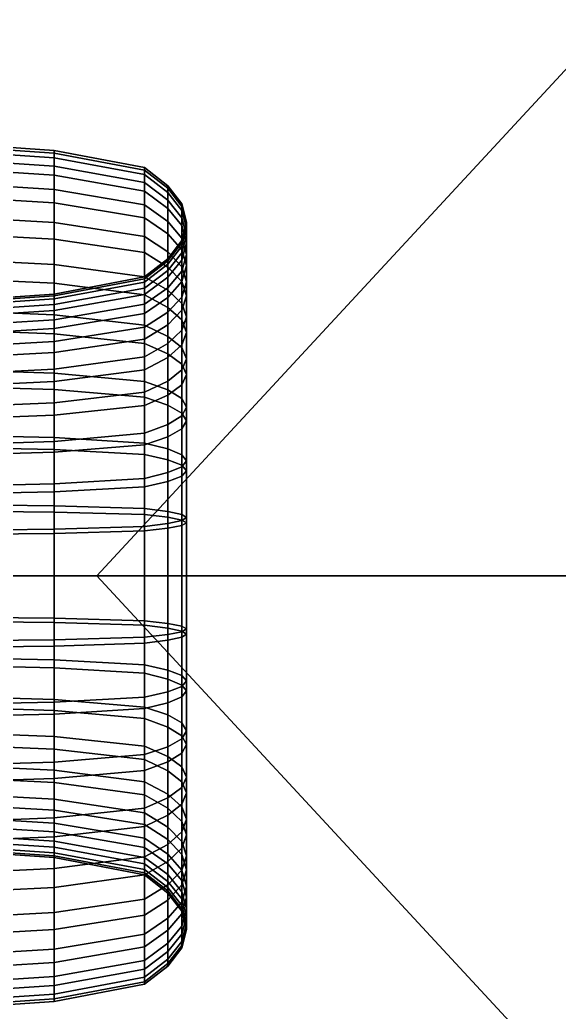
# Model space of a CAD drawing. Extents: x -1.69 to 7.33, y -0.98 to 1.24.
# Drawn here: x 0.854 to 0.9193, y -0.0528 to 0.0673 of the extents above; entities that cross this region are included whole.
import ezdxf

# ---------------------------------------------------------------- set-up
doc = ezdxf.new("R2010")
doc.units = 0

msp = doc.modelspace()

# ---------------------------------------------------------------- linework, layer by layer
for points in [[(0.86334, 0, 0.50382), (1.76874, 0.97775, 0.50382), (1.76874, 0, 0.78587)], [(1.74178, 0, 0.22177), (1.76874, 0.97775, 0.50382), (0.86334, 0, 0.50382)], [(0.79504, -0.85149, 0.50382), (1.84246, -0.85149, 0.50382), (1.84246, 0.85149, 0.50382), (0.79504, 0.85149, 0.50382)], [(0.85817, 0.05153, 0.50006), (0.85817, 0.0512, 0.49258), (0.83212, 0.05298, 0.49237), (0.83212, 0.05333, 0.50012)], [(0.85817, 0.05153, 0.50006), (0.83212, 0.05333, 0.50012), (0.83212, 0.0524, 0.50782), (0.85817, 0.05064, 0.5075)], [(0.85817, 0.0512, 0.49258), (0.85817, 0.04962, 0.48524), (0.83212, 0.05135, 0.48478), (0.83212, 0.05298, 0.49237)], [(0.85817, 0.05064, 0.5075), (0.83212, 0.0524, 0.50782), (0.83212, 0.05021, 0.5153), (0.85817, 0.04852, 0.51472)], [(0.85817, 0.0468, 0.47824), (0.83212, 0.04843, 0.47753), (0.83212, 0.05135, 0.48478), (0.85817, 0.04962, 0.48524)], [(0.85817, 0.05153, 0.50006), (0.86911, 0.04946, 0.49999), (0.86911, 0.04914, 0.49281), (0.85817, 0.0512, 0.49258)], [(0.85817, 0.05153, 0.50006), (0.85817, 0.05064, 0.5075), (0.86911, 0.0486, 0.50713), (0.86911, 0.04946, 0.49999)], [(0.85817, 0.0512, 0.49258), (0.86911, 0.04914, 0.49281), (0.86911, 0.04763, 0.48577), (0.85817, 0.04962, 0.48524)], [(0.85817, 0.05064, 0.5075), (0.85817, 0.04852, 0.51472), (0.86911, 0.04657, 0.51406), (0.86911, 0.0486, 0.50713)], [(0.85817, 0.04519, 0.52152), (0.85817, 0.04852, 0.51472), (0.83212, 0.05021, 0.5153), (0.83212, 0.04676, 0.52234)], [(0.85817, 0.0468, 0.47824), (0.85817, 0.04962, 0.48524), (0.86911, 0.04763, 0.48577), (0.86911, 0.04492, 0.47906)], [(0.86911, 0.04946, 0.49999), (0.87193, 0.04725, 0.49992), (0.87193, 0.04694, 0.49307), (0.86911, 0.04914, 0.49281)], [(0.86911, 0.04946, 0.49999), (0.86911, 0.0486, 0.50713), (0.87193, 0.04643, 0.50674), (0.87193, 0.04725, 0.49992)], [(0.85817, 0.04281, 0.47172), (0.83212, 0.0443, 0.47078), (0.83212, 0.04843, 0.47753), (0.85817, 0.0468, 0.47824)], [(0.85817, 0.04519, 0.52152), (0.86911, 0.04337, 0.52058), (0.86911, 0.04657, 0.51406), (0.85817, 0.04852, 0.51472)], [(0.86911, 0.04914, 0.49281), (0.87193, 0.04694, 0.49307), (0.87193, 0.0455, 0.48635), (0.86911, 0.04763, 0.48577)], [(0.86911, 0.0486, 0.50713), (0.86911, 0.04657, 0.51406), (0.87193, 0.04449, 0.51335), (0.87193, 0.04643, 0.50674)], [(0.86911, 0.04492, 0.47906), (0.86911, 0.04763, 0.48577), (0.87193, 0.0455, 0.48635), (0.87193, 0.04292, 0.47993)], [(0.87362, 0.04504, 0.49985), (0.87362, 0.04475, 0.49332), (0.87193, 0.04694, 0.49307), (0.87193, 0.04725, 0.49992)], [(0.87362, 0.04504, 0.49985), (0.87193, 0.04725, 0.49992), (0.87193, 0.04643, 0.50674), (0.87362, 0.04426, 0.50634)], [(0.87362, 0.04475, 0.49332), (0.87362, 0.04337, 0.48692), (0.87193, 0.0455, 0.48635), (0.87193, 0.04694, 0.49307)], [(0.85817, 0.04078, 0.52776), (0.85817, 0.04519, 0.52152), (0.83212, 0.04676, 0.52234), (0.83212, 0.04219, 0.5288)], [(0.85817, 0.04281, 0.47172), (0.85817, 0.0468, 0.47824), (0.86911, 0.04492, 0.47906), (0.86911, 0.04109, 0.47281)], [(0.86911, 0.04337, 0.52058), (0.87193, 0.04144, 0.51958), (0.87193, 0.04449, 0.51335), (0.86911, 0.04657, 0.51406)], [(0.87362, 0.04426, 0.50634), (0.87193, 0.04643, 0.50674), (0.87193, 0.04449, 0.51335), (0.87362, 0.04241, 0.51264)], [(0.85817, 0.04078, 0.52776), (0.86911, 0.03914, 0.52657), (0.86911, 0.04337, 0.52058), (0.85817, 0.04519, 0.52152)], [(0.86911, 0.04109, 0.47281), (0.86911, 0.04492, 0.47906), (0.87193, 0.04292, 0.47993), (0.87193, 0.03926, 0.47396)], [(0.87362, 0.04091, 0.48081), (0.87193, 0.04292, 0.47993), (0.87193, 0.0455, 0.48635), (0.87362, 0.04337, 0.48692)], [(0.87362, 0.0395, 0.51857), (0.87362, 0.04241, 0.51264), (0.87193, 0.04449, 0.51335), (0.87193, 0.04144, 0.51958)], [(0.87418, 0.04283, 0.49978), (0.87418, 0.04255, 0.49357), (0.87362, 0.04475, 0.49332), (0.87362, 0.04504, 0.49985)], [(0.87418, 0.04283, 0.49978), (0.87362, 0.04504, 0.49985), (0.87362, 0.04426, 0.50634), (0.87418, 0.04209, 0.50595)], [(0.87418, 0.04255, 0.49357), (0.87418, 0.04124, 0.48749), (0.87362, 0.04337, 0.48692), (0.87362, 0.04475, 0.49332)], [(0.85817, 0.04281, 0.47172), (0.85817, 0.03772, 0.46585), (0.83212, 0.03903, 0.46471), (0.83212, 0.0443, 0.47078)], [(0.86911, 0.03914, 0.52657), (0.87193, 0.0374, 0.52529), (0.87193, 0.04144, 0.51958), (0.86911, 0.04337, 0.52058)], [(0.87418, 0.04209, 0.50595), (0.87362, 0.04426, 0.50634), (0.87362, 0.04241, 0.51264), (0.87418, 0.04033, 0.51193)], [(0.87418, 0.03891, 0.48168), (0.87362, 0.04091, 0.48081), (0.87362, 0.04337, 0.48692), (0.87418, 0.04124, 0.48749)], [(0.85817, 0.04078, 0.52776), (0.83212, 0.04219, 0.5288), (0.83212, 0.03667, 0.53452), (0.85817, 0.03544, 0.53329)], [(0.85817, 0.04281, 0.47172), (0.86911, 0.04109, 0.47281), (0.86911, 0.03621, 0.46718), (0.85817, 0.03772, 0.46585)], [(0.87362, 0.03743, 0.47512), (0.87193, 0.03926, 0.47396), (0.87193, 0.04292, 0.47993), (0.87362, 0.04091, 0.48081)], [(0.87418, 0.04283, 0.49978), (0.87362, 0.04062, 0.4997), (0.87362, 0.04035, 0.49382), (0.87418, 0.04255, 0.49357)], [(0.87418, 0.04283, 0.49978), (0.87418, 0.04209, 0.50595), (0.87362, 0.03992, 0.50555), (0.87362, 0.04062, 0.4997)], [(0.87418, 0.04255, 0.49357), (0.87362, 0.04035, 0.49382), (0.87362, 0.03912, 0.48806), (0.87418, 0.04124, 0.48749)], [(0.87418, 0.03757, 0.51757), (0.87418, 0.04033, 0.51193), (0.87362, 0.04241, 0.51264), (0.87362, 0.0395, 0.51857)], [(0.87418, 0.04209, 0.50595), (0.87418, 0.04033, 0.51193), (0.87362, 0.03825, 0.51122), (0.87362, 0.03992, 0.50555)], [(0.86911, 0.04109, 0.47281), (0.87193, 0.03926, 0.47396), (0.87193, 0.03459, 0.46859), (0.86911, 0.03621, 0.46718)], [(0.87362, 0.03565, 0.52402), (0.87362, 0.0395, 0.51857), (0.87193, 0.04144, 0.51958), (0.87193, 0.0374, 0.52529)], [(0.87418, 0.03891, 0.48168), (0.87418, 0.04124, 0.48749), (0.87362, 0.03912, 0.48806), (0.87362, 0.0369, 0.48255)], [(0.87418, 0.03559, 0.47628), (0.87362, 0.03743, 0.47512), (0.87362, 0.04091, 0.48081), (0.87418, 0.03891, 0.48168)], [(0.85817, 0.04078, 0.52776), (0.85817, 0.03544, 0.53329), (0.86911, 0.03402, 0.53187), (0.86911, 0.03914, 0.52657)], [(0.87362, 0.04062, 0.4997), (0.87193, 0.03841, 0.49963), (0.87193, 0.03816, 0.49408), (0.87362, 0.04035, 0.49382)], [(0.87362, 0.04062, 0.4997), (0.87362, 0.03992, 0.50555), (0.87193, 0.03774, 0.50516), (0.87193, 0.03841, 0.49963)], [(0.87362, 0.04035, 0.49382), (0.87193, 0.03816, 0.49408), (0.87193, 0.03699, 0.48863), (0.87362, 0.03912, 0.48806)], [(0.87362, 0.03992, 0.50555), (0.87362, 0.03825, 0.51122), (0.87193, 0.03617, 0.51051), (0.87193, 0.03774, 0.50516)], [(0.87418, 0.03757, 0.51757), (0.87362, 0.03563, 0.51657), (0.87362, 0.03825, 0.51122), (0.87418, 0.04033, 0.51193)], [(0.85817, 0.03772, 0.46585), (0.85817, 0.0316, 0.46078), (0.83212, 0.0327, 0.45946), (0.83212, 0.03903, 0.46471)], [(0.86911, 0.03914, 0.52657), (0.86911, 0.03402, 0.53187), (0.87193, 0.03251, 0.53036), (0.87193, 0.0374, 0.52529)], [(0.87362, 0.03743, 0.47512), (0.87362, 0.03298, 0.47), (0.87193, 0.03459, 0.46859), (0.87193, 0.03926, 0.47396)], [(0.87362, 0.0369, 0.48255), (0.87362, 0.03912, 0.48806), (0.87193, 0.03699, 0.48863), (0.87193, 0.03489, 0.48343)], [(0.87418, 0.03391, 0.52274), (0.87418, 0.03757, 0.51757), (0.87362, 0.0395, 0.51857), (0.87362, 0.03565, 0.52402)], [(0.87418, 0.03559, 0.47628), (0.87418, 0.03891, 0.48168), (0.87362, 0.0369, 0.48255), (0.87362, 0.03376, 0.47744)], [(0.85817, 0.03772, 0.46585), (0.86911, 0.03621, 0.46718), (0.86911, 0.03034, 0.46231), (0.85817, 0.0316, 0.46078)], [(0.86911, 0.0362, 0.49956), (0.86911, 0.03596, 0.49433), (0.87193, 0.03816, 0.49408), (0.87193, 0.03841, 0.49963)], [(0.86911, 0.0362, 0.49956), (0.87193, 0.03841, 0.49963), (0.87193, 0.03774, 0.50516), (0.86911, 0.03557, 0.50476)], [(0.86911, 0.03596, 0.49433), (0.86911, 0.03486, 0.4892), (0.87193, 0.03699, 0.48863), (0.87193, 0.03816, 0.49408)], [(0.86911, 0.03557, 0.50476), (0.87193, 0.03774, 0.50516), (0.87193, 0.03617, 0.51051), (0.86911, 0.03409, 0.50981)], [(0.87362, 0.03563, 0.51657), (0.87193, 0.0337, 0.51556), (0.87193, 0.03617, 0.51051), (0.87362, 0.03825, 0.51122)], [(0.87362, 0.03565, 0.52402), (0.87193, 0.0374, 0.52529), (0.87193, 0.03251, 0.53036), (0.87362, 0.03099, 0.52884)], [(0.87418, 0.03391, 0.52274), (0.87362, 0.03216, 0.52147), (0.87362, 0.03563, 0.51657), (0.87418, 0.03757, 0.51757)], [(0.87418, 0.03559, 0.47628), (0.87418, 0.03137, 0.47141), (0.87362, 0.03298, 0.47), (0.87362, 0.03743, 0.47512)], [(0.85817, 0.03544, 0.53329), (0.83212, 0.03667, 0.53452), (0.83212, 0.03033, 0.53936), (0.85817, 0.02931, 0.53796)], [(0.85817, 0.03412, 0.49949), (0.85817, 0.0339, 0.49456), (0.86911, 0.03596, 0.49433), (0.86911, 0.0362, 0.49956)], [(0.85817, 0.03412, 0.49949), (0.86911, 0.0362, 0.49956), (0.86911, 0.03557, 0.50476), (0.85817, 0.03354, 0.50439)], [(0.86911, 0.03289, 0.4843), (0.87193, 0.03489, 0.48343), (0.87193, 0.03699, 0.48863), (0.86911, 0.03486, 0.4892)], [(0.86911, 0.03621, 0.46718), (0.87193, 0.03459, 0.46859), (0.87193, 0.02899, 0.46395), (0.86911, 0.03034, 0.46231)], [(0.86911, 0.03176, 0.51456), (0.86911, 0.03409, 0.50981), (0.87193, 0.03617, 0.51051), (0.87193, 0.0337, 0.51556)], [(0.87362, 0.03376, 0.47744), (0.87362, 0.0369, 0.48255), (0.87193, 0.03489, 0.48343), (0.87193, 0.03193, 0.47859)], [(0.85817, 0.0339, 0.49456), (0.85817, 0.03287, 0.48973), (0.86911, 0.03486, 0.4892), (0.86911, 0.03596, 0.49433)], [(0.85817, 0.03354, 0.50439), (0.86911, 0.03557, 0.50476), (0.86911, 0.03409, 0.50981), (0.85817, 0.03214, 0.50914)], [(0.85817, 0.03544, 0.53329), (0.85817, 0.02931, 0.53796), (0.86911, 0.02814, 0.53636), (0.86911, 0.03402, 0.53187)], [(0.85817, 0.03101, 0.48512), (0.86911, 0.03289, 0.4843), (0.86911, 0.03486, 0.4892), (0.85817, 0.03287, 0.48973)], [(0.86911, 0.0301, 0.47975), (0.87193, 0.03193, 0.47859), (0.87193, 0.03489, 0.48343), (0.86911, 0.03289, 0.4843)], [(0.87362, 0.03216, 0.52147), (0.87193, 0.03042, 0.5202), (0.87193, 0.0337, 0.51556), (0.87362, 0.03563, 0.51657)], [(0.87418, 0.03391, 0.52274), (0.87362, 0.03565, 0.52402), (0.87362, 0.03099, 0.52884), (0.87418, 0.02948, 0.52733)], [(0.87418, 0.03559, 0.47628), (0.87362, 0.03376, 0.47744), (0.87362, 0.02976, 0.47282), (0.87418, 0.03137, 0.47141)], [(0.85817, 0.03412, 0.49949), (0.83212, 0.03233, 0.49943), (0.83212, 0.03212, 0.49477), (0.85817, 0.0339, 0.49456)], [(0.85817, 0.03412, 0.49949), (0.85817, 0.03354, 0.50439), (0.83212, 0.03177, 0.50407), (0.83212, 0.03233, 0.49943)], [(0.85817, 0.0339, 0.49456), (0.83212, 0.03212, 0.49477), (0.83212, 0.03114, 0.4902), (0.85817, 0.03287, 0.48973)], [(0.85817, 0.02995, 0.51362), (0.85817, 0.03214, 0.50914), (0.86911, 0.03409, 0.50981), (0.86911, 0.03176, 0.51456)], [(0.86911, 0.03402, 0.53187), (0.86911, 0.02814, 0.53636), (0.87193, 0.02689, 0.53464), (0.87193, 0.03251, 0.53036)], [(0.86911, 0.02868, 0.51892), (0.86911, 0.03176, 0.51456), (0.87193, 0.0337, 0.51556), (0.87193, 0.03042, 0.5202)], [(0.87362, 0.03298, 0.47), (0.87362, 0.02764, 0.46558), (0.87193, 0.02899, 0.46395), (0.87193, 0.03459, 0.46859)], [(0.87362, 0.03376, 0.47744), (0.87193, 0.03193, 0.47859), (0.87193, 0.02814, 0.47424), (0.87362, 0.02976, 0.47282)], [(0.87418, 0.03391, 0.52274), (0.87418, 0.02948, 0.52733), (0.87362, 0.02796, 0.52582), (0.87362, 0.03216, 0.52147)], [(0.85817, 0.03354, 0.50439), (0.85817, 0.03214, 0.50914), (0.83212, 0.03045, 0.50857), (0.83212, 0.03177, 0.50407)], [(0.85817, 0.03101, 0.48512), (0.85817, 0.03287, 0.48973), (0.83212, 0.03114, 0.4902), (0.83212, 0.02938, 0.48583)], [(0.85817, 0.02454, 0.45667), (0.83212, 0.02539, 0.4552), (0.83212, 0.0327, 0.45946), (0.85817, 0.0316, 0.46078)], [(0.85817, 0.02838, 0.48084), (0.86911, 0.0301, 0.47975), (0.86911, 0.03289, 0.4843), (0.85817, 0.03101, 0.48512)], [(0.87362, 0.03099, 0.52884), (0.87193, 0.03251, 0.53036), (0.87193, 0.02689, 0.53464), (0.87362, 0.02564, 0.53292)], [(0.87418, 0.03137, 0.47141), (0.87418, 0.02629, 0.46721), (0.87362, 0.02764, 0.46558), (0.87362, 0.03298, 0.47)], [(0.85817, 0.02995, 0.51362), (0.83212, 0.02837, 0.5128), (0.83212, 0.03045, 0.50857), (0.85817, 0.03214, 0.50914)], [(0.85817, 0.02704, 0.51773), (0.85817, 0.02995, 0.51362), (0.86911, 0.03176, 0.51456), (0.86911, 0.02868, 0.51892)], [(0.85817, 0.02454, 0.45667), (0.85817, 0.0316, 0.46078), (0.86911, 0.03034, 0.46231), (0.86911, 0.02355, 0.45837)], [(0.86911, 0.0301, 0.47975), (0.86911, 0.02653, 0.47565), (0.87193, 0.02814, 0.47424), (0.87193, 0.03193, 0.47859)], [(0.87362, 0.03216, 0.52147), (0.87362, 0.02796, 0.52582), (0.87193, 0.02645, 0.5243), (0.87193, 0.03042, 0.5202)], [(0.87418, 0.03137, 0.47141), (0.87362, 0.02976, 0.47282), (0.87362, 0.02494, 0.46884), (0.87418, 0.02629, 0.46721)], [(0.85817, 0.02838, 0.48084), (0.85817, 0.03101, 0.48512), (0.83212, 0.02938, 0.48583), (0.83212, 0.02689, 0.48178)], [(0.85817, 0.02255, 0.54163), (0.85817, 0.02931, 0.53796), (0.83212, 0.03033, 0.53936), (0.83212, 0.02333, 0.54316)], [(0.85817, 0.02838, 0.48084), (0.85817, 0.02502, 0.47697), (0.86911, 0.02653, 0.47565), (0.86911, 0.0301, 0.47975)], [(0.86911, 0.02868, 0.51892), (0.87193, 0.03042, 0.5202), (0.87193, 0.02645, 0.5243), (0.86911, 0.02494, 0.52279)], [(0.86911, 0.02355, 0.45837), (0.86911, 0.03034, 0.46231), (0.87193, 0.02899, 0.46395), (0.87193, 0.02251, 0.46018)], [(0.87418, 0.02948, 0.52733), (0.87362, 0.03099, 0.52884), (0.87362, 0.02564, 0.53292), (0.87418, 0.02439, 0.5312)], [(0.85817, 0.02704, 0.51773), (0.83212, 0.02562, 0.51669), (0.83212, 0.02837, 0.5128), (0.85817, 0.02995, 0.51362)], [(0.85817, 0.02255, 0.54163), (0.86911, 0.02165, 0.53987), (0.86911, 0.02814, 0.53636), (0.85817, 0.02931, 0.53796)], [(0.87362, 0.02976, 0.47282), (0.87193, 0.02814, 0.47424), (0.87193, 0.02359, 0.47047), (0.87362, 0.02494, 0.46884)], [(0.87362, 0.02146, 0.46199), (0.87193, 0.02251, 0.46018), (0.87193, 0.02899, 0.46395), (0.87362, 0.02764, 0.46558)], [(0.87418, 0.02948, 0.52733), (0.87418, 0.02439, 0.5312), (0.87362, 0.02314, 0.52949), (0.87362, 0.02796, 0.52582)], [(0.85817, 0.02838, 0.48084), (0.83212, 0.02689, 0.48178), (0.83212, 0.02371, 0.47812), (0.85817, 0.02502, 0.47697)], [(0.85817, 0.02704, 0.51773), (0.86911, 0.02868, 0.51892), (0.86911, 0.02494, 0.52279), (0.85817, 0.02352, 0.52137)], [(0.86911, 0.02653, 0.47565), (0.86911, 0.02224, 0.4721), (0.87193, 0.02359, 0.47047), (0.87193, 0.02814, 0.47424)], [(0.86911, 0.02165, 0.53987), (0.87193, 0.02069, 0.538), (0.87193, 0.02689, 0.53464), (0.86911, 0.02814, 0.53636)], [(0.87362, 0.02796, 0.52582), (0.87362, 0.02314, 0.52949), (0.87193, 0.02189, 0.52777), (0.87193, 0.02645, 0.5243)], [(0.87418, 0.02041, 0.4638), (0.87362, 0.02146, 0.46199), (0.87362, 0.02764, 0.46558), (0.87418, 0.02629, 0.46721)], [(0.85817, 0.02704, 0.51773), (0.85817, 0.02352, 0.52137), (0.83212, 0.02229, 0.52014), (0.83212, 0.02562, 0.51669)], [(0.85817, 0.02502, 0.47697), (0.85817, 0.02097, 0.47363), (0.86911, 0.02224, 0.4721), (0.86911, 0.02653, 0.47565)], [(0.86911, 0.02494, 0.52279), (0.87193, 0.02645, 0.5243), (0.87193, 0.02189, 0.52777), (0.86911, 0.02064, 0.52605)], [(0.87362, 0.01972, 0.53612), (0.87362, 0.02564, 0.53292), (0.87193, 0.02689, 0.53464), (0.87193, 0.02069, 0.538)], [(0.85817, 0.01675, 0.45361), (0.83212, 0.01733, 0.45203), (0.83212, 0.02539, 0.4552), (0.85817, 0.02454, 0.45667)], [(0.87418, 0.02041, 0.4638), (0.87418, 0.02629, 0.46721), (0.87362, 0.02494, 0.46884), (0.87362, 0.01937, 0.46561)], [(0.87418, 0.01876, 0.53425), (0.87418, 0.02439, 0.5312), (0.87362, 0.02564, 0.53292), (0.87362, 0.01972, 0.53612)], [(0.85817, 0.02502, 0.47697), (0.83212, 0.02371, 0.47812), (0.83212, 0.01988, 0.47496), (0.85817, 0.02097, 0.47363)], [(0.85817, 0.02352, 0.52137), (0.86911, 0.02494, 0.52279), (0.86911, 0.02064, 0.52605), (0.85817, 0.01947, 0.52445)], [(0.85817, 0.01675, 0.45361), (0.85817, 0.02454, 0.45667), (0.86911, 0.02355, 0.45837), (0.86911, 0.01608, 0.45543)], [(0.87362, 0.01937, 0.46561), (0.87362, 0.02494, 0.46884), (0.87193, 0.02359, 0.47047), (0.87193, 0.01832, 0.46742)], [(0.87418, 0.01876, 0.53425), (0.87362, 0.0178, 0.53237), (0.87362, 0.02314, 0.52949), (0.87418, 0.02439, 0.5312)], [(0.85817, 0.02352, 0.52137), (0.85817, 0.01947, 0.52445), (0.83212, 0.01845, 0.52305), (0.83212, 0.02229, 0.52014)], [(0.85817, 0.0153, 0.54428), (0.85817, 0.02255, 0.54163), (0.83212, 0.02333, 0.54316), (0.83212, 0.01583, 0.5459)], [(0.86911, 0.01727, 0.46923), (0.87193, 0.01832, 0.46742), (0.87193, 0.02359, 0.47047), (0.86911, 0.02224, 0.4721)], [(0.86911, 0.01608, 0.45543), (0.86911, 0.02355, 0.45837), (0.87193, 0.02251, 0.46018), (0.87193, 0.01537, 0.45737)], [(0.87362, 0.0178, 0.53237), (0.87193, 0.01684, 0.5305), (0.87193, 0.02189, 0.52777), (0.87362, 0.02314, 0.52949)], [(0.85817, 0.0153, 0.54428), (0.86911, 0.01469, 0.54241), (0.86911, 0.02165, 0.53987), (0.85817, 0.02255, 0.54163)], [(0.85817, 0.01629, 0.47093), (0.86911, 0.01727, 0.46923), (0.86911, 0.02224, 0.4721), (0.85817, 0.02097, 0.47363)], [(0.86911, 0.01588, 0.52862), (0.86911, 0.02064, 0.52605), (0.87193, 0.02189, 0.52777), (0.87193, 0.01684, 0.5305)], [(0.86911, 0.01469, 0.54241), (0.87193, 0.01404, 0.54042), (0.87193, 0.02069, 0.538), (0.86911, 0.02165, 0.53987)], [(0.87362, 0.01465, 0.45931), (0.87193, 0.01537, 0.45737), (0.87193, 0.02251, 0.46018), (0.87362, 0.02146, 0.46199)], [(0.85817, 0.01629, 0.47093), (0.85817, 0.02097, 0.47363), (0.83212, 0.01988, 0.47496), (0.83212, 0.01544, 0.4724)], [(0.85817, 0.01498, 0.52686), (0.85817, 0.01947, 0.52445), (0.86911, 0.02064, 0.52605), (0.86911, 0.01588, 0.52862)], [(0.87362, 0.01339, 0.53843), (0.87362, 0.01972, 0.53612), (0.87193, 0.02069, 0.538), (0.87193, 0.01404, 0.54042)], [(0.87418, 0.01394, 0.46126), (0.87362, 0.01465, 0.45931), (0.87362, 0.02146, 0.46199), (0.87418, 0.02041, 0.4638)], [(0.85817, 0.01498, 0.52686), (0.83212, 0.0142, 0.52534), (0.83212, 0.01845, 0.52305), (0.85817, 0.01947, 0.52445)], [(0.87362, 0.01322, 0.4632), (0.87362, 0.01937, 0.46561), (0.87193, 0.01832, 0.46742), (0.87193, 0.01251, 0.46514)], [(0.87418, 0.01394, 0.46126), (0.87418, 0.02041, 0.4638), (0.87362, 0.01937, 0.46561), (0.87362, 0.01322, 0.4632)], [(0.87418, 0.01273, 0.53644), (0.87418, 0.01876, 0.53425), (0.87362, 0.01972, 0.53612), (0.87362, 0.01339, 0.53843)], [(0.86911, 0.0118, 0.46709), (0.87193, 0.01251, 0.46514), (0.87193, 0.01832, 0.46742), (0.86911, 0.01727, 0.46923)], [(0.87418, 0.01273, 0.53644), (0.87362, 0.01208, 0.53445), (0.87362, 0.0178, 0.53237), (0.87418, 0.01876, 0.53425)], [(0.85817, 0.01675, 0.45361), (0.85817, 0.0085, 0.45169), (0.83212, 0.00879, 0.45004), (0.83212, 0.01733, 0.45203)], [(0.85817, 0.01113, 0.46891), (0.86911, 0.0118, 0.46709), (0.86911, 0.01727, 0.46923), (0.85817, 0.01629, 0.47093)], [(0.86911, 0.01078, 0.53047), (0.86911, 0.01588, 0.52862), (0.87193, 0.01684, 0.5305), (0.87193, 0.01143, 0.53246)], [(0.87362, 0.01208, 0.53445), (0.87193, 0.01143, 0.53246), (0.87193, 0.01684, 0.5305), (0.87362, 0.0178, 0.53237)], [(0.85817, 0.01113, 0.46891), (0.85817, 0.01629, 0.47093), (0.83212, 0.01544, 0.4724), (0.83212, 0.01054, 0.47049)], [(0.85817, 0.0153, 0.54428), (0.83212, 0.01583, 0.5459), (0.83212, 0.008, 0.54755), (0.85817, 0.00773, 0.54588)], [(0.85817, 0.01675, 0.45361), (0.86911, 0.01608, 0.45543), (0.86911, 0.00816, 0.45359), (0.85817, 0.0085, 0.45169)], [(0.85817, 0.01017, 0.5286), (0.85817, 0.01498, 0.52686), (0.86911, 0.01588, 0.52862), (0.86911, 0.01078, 0.53047)], [(0.86911, 0.01608, 0.45543), (0.87193, 0.01537, 0.45737), (0.87193, 0.00779, 0.45562), (0.86911, 0.00816, 0.45359)], [(0.85817, 0.01017, 0.5286), (0.83212, 0.00964, 0.52698), (0.83212, 0.0142, 0.52534), (0.85817, 0.01498, 0.52686)], [(0.85817, 0.0153, 0.54428), (0.85817, 0.00773, 0.54588), (0.86911, 0.00742, 0.54395), (0.86911, 0.01469, 0.54241)], [(0.86911, 0.01469, 0.54241), (0.86911, 0.00742, 0.54395), (0.87193, 0.00709, 0.54189), (0.87193, 0.01404, 0.54042)], [(0.87362, 0.01465, 0.45931), (0.87362, 0.00743, 0.45764), (0.87193, 0.00779, 0.45562), (0.87193, 0.01537, 0.45737)], [(0.87418, 0.01394, 0.46126), (0.87418, 0.00707, 0.45967), (0.87362, 0.00743, 0.45764), (0.87362, 0.01465, 0.45931)], [(0.87362, 0.01339, 0.53843), (0.87193, 0.01404, 0.54042), (0.87193, 0.00709, 0.54189), (0.87362, 0.00676, 0.53983)], [(0.87362, 0.01322, 0.4632), (0.87193, 0.01251, 0.46514), (0.87193, 0.00634, 0.46372), (0.87362, 0.00671, 0.4617)], [(0.87418, 0.01394, 0.46126), (0.87362, 0.01322, 0.4632), (0.87362, 0.00671, 0.4617), (0.87418, 0.00707, 0.45967)], [(0.87418, 0.01273, 0.53644), (0.87362, 0.01339, 0.53843), (0.87362, 0.00676, 0.53983), (0.87418, 0.00643, 0.53777)], [(0.86911, 0.0118, 0.46709), (0.86911, 0.00598, 0.46575), (0.87193, 0.00634, 0.46372), (0.87193, 0.01251, 0.46514)], [(0.87362, 0.01208, 0.53445), (0.87362, 0.00611, 0.53571), (0.87193, 0.00578, 0.53365), (0.87193, 0.01143, 0.53246)], [(0.87418, 0.01273, 0.53644), (0.87418, 0.00643, 0.53777), (0.87362, 0.00611, 0.53571), (0.87362, 0.01208, 0.53445)], [(0.85817, 0.01113, 0.46891), (0.83212, 0.01054, 0.47049), (0.83212, 0.00535, 0.46929), (0.85817, 0.00564, 0.46765)], [(0.85817, 0.01113, 0.46891), (0.85817, 0.00564, 0.46765), (0.86911, 0.00598, 0.46575), (0.86911, 0.0118, 0.46709)], [(0.86911, 0.01078, 0.53047), (0.87193, 0.01143, 0.53246), (0.87193, 0.00578, 0.53365), (0.86911, 0.00545, 0.53159)], [(0.85817, 0.01017, 0.5286), (0.85817, 0.00514, 0.52966), (0.83212, 0.00487, 0.52798), (0.83212, 0.00964, 0.52698)], [(0.85817, 0.01017, 0.5286), (0.86911, 0.01078, 0.53047), (0.86911, 0.00545, 0.53159), (0.85817, 0.00514, 0.52966)], [(0.85817, 0.0085, 0.45169), (0.85817, 0, 0.45102), (0.83212, 0, 0.44935), (0.83212, 0.00879, 0.45004)], [(0.85817, 0.0085, 0.45169), (0.86911, 0.00816, 0.45359), (0.86911, 0, 0.45295), (0.85817, 0, 0.45102)], [(0.85817, 0.00773, 0.54588), (0.83212, 0.008, 0.54755), (0.83212, 0, 0.54811), (0.85817, 0, 0.54642)], [(0.85817, 0.00773, 0.54588), (0.85817, 0, 0.54642), (0.86911, 0, 0.54447), (0.86911, 0.00742, 0.54395)], [(0.86911, 0.00816, 0.45359), (0.87193, 0.00779, 0.45562), (0.87193, 0, 0.455), (0.86911, 0, 0.45295)], [(0.86911, 0.00742, 0.54395), (0.86911, 0, 0.54447), (0.87193, 0, 0.54238), (0.87193, 0.00709, 0.54189)], [(0.87362, 0.00743, 0.45764), (0.87362, 0, 0.45706), (0.87193, 0, 0.455), (0.87193, 0.00779, 0.45562)], [(0.87418, 0.00707, 0.45967), (0.87418, 0, 0.45911), (0.87362, 0, 0.45706), (0.87362, 0.00743, 0.45764)], [(0.86911, 0.00598, 0.46575), (0.86911, 0, 0.46528), (0.87193, 0, 0.46322), (0.87193, 0.00634, 0.46372)], [(0.87362, 0.00676, 0.53983), (0.87193, 0.00709, 0.54189), (0.87193, 0, 0.54238), (0.87362, 0, 0.5403)], [(0.87362, 0.00671, 0.4617), (0.87193, 0.00634, 0.46372), (0.87193, 0, 0.46322), (0.87362, 0, 0.46117)], [(0.87362, 0.00611, 0.53571), (0.87362, 0, 0.53613), (0.87193, 0, 0.53405), (0.87193, 0.00578, 0.53365)], [(0.87418, 0.00707, 0.45967), (0.87362, 0.00671, 0.4617), (0.87362, 0, 0.46117), (0.87418, 0, 0.45911)], [(0.87418, 0.00643, 0.53777), (0.87362, 0.00676, 0.53983), (0.87362, 0, 0.5403), (0.87418, 0, 0.53822)], [(0.87418, 0.00643, 0.53777), (0.87418, 0, 0.53822), (0.87362, 0, 0.53613), (0.87362, 0.00611, 0.53571)], [(0.85817, 0.00564, 0.46765), (0.83212, 0.00535, 0.46929), (0.83212, 0, 0.46888), (0.85817, 0, 0.46721)], [(0.85817, 0.00514, 0.52966), (0.85817, 0, 0.53001), (0.83212, 0, 0.52832), (0.83212, 0.00487, 0.52798)], [(0.85817, 0.00564, 0.46765), (0.85817, 0, 0.46721), (0.86911, 0, 0.46528), (0.86911, 0.00598, 0.46575)], [(0.85817, 0.00514, 0.52966), (0.86911, 0.00545, 0.53159), (0.86911, 0, 0.53197), (0.85817, 0, 0.53001)], [(0.86911, 0.00545, 0.53159), (0.87193, 0.00578, 0.53365), (0.87193, 0, 0.53405), (0.86911, 0, 0.53197)], [(0.79504, 0, 0.24814), (1.84246, 0, 0.07546), (1.84246, 0, 0.93218)], [(0.79504, 0, 0.24814), (1.84246, 0, 0.93218), (0.79504, 0, 0.7595)], [(0.85817, -0.0085, 0.45169), (0.83212, -0.00879, 0.45004), (0.83212, 0, 0.44935), (0.85817, 0, 0.45102)], [(0.85817, -0.00564, 0.46765), (0.85817, 0, 0.46721), (0.83212, 0, 0.46888), (0.83212, -0.00535, 0.46929)], [(0.85817, -0.00773, 0.54588), (0.85817, 0, 0.54642), (0.83212, 0, 0.54811), (0.83212, -0.008, 0.54755)], [(0.85817, -0.00514, 0.52966), (0.83212, -0.00487, 0.52798), (0.83212, 0, 0.52832), (0.85817, 0, 0.53001)], [(0.85817, -0.0085, 0.45169), (0.85817, 0, 0.45102), (0.86911, 0, 0.45295), (0.86911, -0.00816, 0.45359)], [(0.85817, -0.00564, 0.46765), (0.86911, -0.00598, 0.46575), (0.86911, 0, 0.46528), (0.85817, 0, 0.46721)], [(0.85817, -0.00773, 0.54588), (0.86911, -0.00742, 0.54395), (0.86911, 0, 0.54447), (0.85817, 0, 0.54642)], [(0.85817, -0.00514, 0.52966), (0.85817, 0, 0.53001), (0.86911, 0, 0.53197), (0.86911, -0.00545, 0.53159)], [(1.76874, -0.97775, 0.50382), (0.86334, 0, 0.50382), (1.76874, 0, 0.78587)], [(0.86911, -0.00816, 0.45359), (0.86911, 0, 0.45295), (0.87193, 0, 0.455), (0.87193, -0.00779, 0.45562)], [(0.86911, -0.00598, 0.46575), (0.87193, -0.00634, 0.46372), (0.87193, 0, 0.46322), (0.86911, 0, 0.46528)], [(0.86911, -0.00742, 0.54395), (0.87193, -0.00709, 0.54189), (0.87193, 0, 0.54238), (0.86911, 0, 0.54447)], [(0.86911, -0.00545, 0.53159), (0.86911, 0, 0.53197), (0.87193, 0, 0.53405), (0.87193, -0.00578, 0.53365)], [(0.87362, -0.00743, 0.45764), (0.87193, -0.00779, 0.45562), (0.87193, 0, 0.455), (0.87362, 0, 0.45706)], [(0.87362, -0.00671, 0.4617), (0.87362, 0, 0.46117), (0.87193, 0, 0.46322), (0.87193, -0.00634, 0.46372)], [(0.87362, -0.00676, 0.53983), (0.87362, 0, 0.5403), (0.87193, 0, 0.54238), (0.87193, -0.00709, 0.54189)], [(0.87362, -0.00611, 0.53571), (0.87193, -0.00578, 0.53365), (0.87193, 0, 0.53405), (0.87362, 0, 0.53613)], [(0.87418, -0.00707, 0.45967), (0.87362, -0.00743, 0.45764), (0.87362, 0, 0.45706), (0.87418, 0, 0.45911)], [(0.87418, -0.00707, 0.45967), (0.87418, 0, 0.45911), (0.87362, 0, 0.46117), (0.87362, -0.00671, 0.4617)], [(0.87418, -0.00643, 0.53777), (0.87418, 0, 0.53822), (0.87362, 0, 0.5403), (0.87362, -0.00676, 0.53983)], [(0.87418, -0.00643, 0.53777), (0.87362, -0.00611, 0.53571), (0.87362, 0, 0.53613), (0.87418, 0, 0.53822)], [(1.74178, 0, 0.22177), (0.86334, 0, 0.50382), (1.76874, -0.97775, 0.50382)], [(0.85817, -0.01017, 0.5286), (0.83212, -0.00964, 0.52698), (0.83212, -0.00487, 0.52798), (0.85817, -0.00514, 0.52966)], [(0.85817, -0.01113, 0.46891), (0.85817, -0.00564, 0.46765), (0.83212, -0.00535, 0.46929), (0.83212, -0.01054, 0.47049)], [(0.85817, -0.01017, 0.5286), (0.85817, -0.00514, 0.52966), (0.86911, -0.00545, 0.53159), (0.86911, -0.01078, 0.53047)], [(0.85817, -0.01113, 0.46891), (0.86911, -0.0118, 0.46709), (0.86911, -0.00598, 0.46575), (0.85817, -0.00564, 0.46765)], [(0.86911, -0.01078, 0.53047), (0.86911, -0.00545, 0.53159), (0.87193, -0.00578, 0.53365), (0.87193, -0.01143, 0.53246)], [(0.86911, -0.0118, 0.46709), (0.87193, -0.01251, 0.46514), (0.87193, -0.00634, 0.46372), (0.86911, -0.00598, 0.46575)], [(0.87362, -0.01208, 0.53445), (0.87193, -0.01143, 0.53246), (0.87193, -0.00578, 0.53365), (0.87362, -0.00611, 0.53571)], [(0.86911, -0.01469, 0.54241), (0.87193, -0.01404, 0.54042), (0.87193, -0.00709, 0.54189), (0.86911, -0.00742, 0.54395)], [(0.87362, -0.01322, 0.4632), (0.87362, -0.00671, 0.4617), (0.87193, -0.00634, 0.46372), (0.87193, -0.01251, 0.46514)], [(0.87362, -0.01339, 0.53843), (0.87362, -0.00676, 0.53983), (0.87193, -0.00709, 0.54189), (0.87193, -0.01404, 0.54042)], [(0.87418, -0.01273, 0.53644), (0.87362, -0.01208, 0.53445), (0.87362, -0.00611, 0.53571), (0.87418, -0.00643, 0.53777)], [(0.87418, -0.01273, 0.53644), (0.87418, -0.00643, 0.53777), (0.87362, -0.00676, 0.53983), (0.87362, -0.01339, 0.53843)], [(0.87418, -0.01394, 0.46126), (0.87418, -0.00707, 0.45967), (0.87362, -0.00671, 0.4617), (0.87362, -0.01322, 0.4632)], [(0.87418, -0.01394, 0.46126), (0.87362, -0.01465, 0.45931), (0.87362, -0.00743, 0.45764), (0.87418, -0.00707, 0.45967)], [(0.85817, -0.0153, 0.54428), (0.85817, -0.00773, 0.54588), (0.83212, -0.008, 0.54755), (0.83212, -0.01583, 0.5459)], [(0.85817, -0.0153, 0.54428), (0.86911, -0.01469, 0.54241), (0.86911, -0.00742, 0.54395), (0.85817, -0.00773, 0.54588)], [(0.85817, -0.01675, 0.45361), (0.85817, -0.0085, 0.45169), (0.86911, -0.00816, 0.45359), (0.86911, -0.01608, 0.45543)], [(0.86911, -0.01608, 0.45543), (0.86911, -0.00816, 0.45359), (0.87193, -0.00779, 0.45562), (0.87193, -0.01537, 0.45737)], [(0.87362, -0.01465, 0.45931), (0.87193, -0.01537, 0.45737), (0.87193, -0.00779, 0.45562), (0.87362, -0.00743, 0.45764)], [(0.85817, -0.01675, 0.45361), (0.83212, -0.01733, 0.45203), (0.83212, -0.00879, 0.45004), (0.85817, -0.0085, 0.45169)], [(0.85817, -0.01017, 0.5286), (0.85817, -0.01498, 0.52686), (0.83212, -0.0142, 0.52534), (0.83212, -0.00964, 0.52698)], [(0.85817, -0.01113, 0.46891), (0.83212, -0.01054, 0.47049), (0.83212, -0.01544, 0.4724), (0.85817, -0.01629, 0.47093)], [(0.85817, -0.01017, 0.5286), (0.86911, -0.01078, 0.53047), (0.86911, -0.01588, 0.52862), (0.85817, -0.01498, 0.52686)], [(0.86911, -0.01078, 0.53047), (0.87193, -0.01143, 0.53246), (0.87193, -0.01684, 0.5305), (0.86911, -0.01588, 0.52862)], [(0.85817, -0.01113, 0.46891), (0.85817, -0.01629, 0.47093), (0.86911, -0.01727, 0.46923), (0.86911, -0.0118, 0.46709)], [(0.86911, -0.0118, 0.46709), (0.86911, -0.01727, 0.46923), (0.87193, -0.01832, 0.46742), (0.87193, -0.01251, 0.46514)], [(0.87362, -0.01208, 0.53445), (0.87362, -0.0178, 0.53237), (0.87193, -0.01684, 0.5305), (0.87193, -0.01143, 0.53246)], [(0.87362, -0.01322, 0.4632), (0.87193, -0.01251, 0.46514), (0.87193, -0.01832, 0.46742), (0.87362, -0.01937, 0.46561)], [(0.87418, -0.01273, 0.53644), (0.87418, -0.01876, 0.53425), (0.87362, -0.0178, 0.53237), (0.87362, -0.01208, 0.53445)], [(0.87418, -0.01273, 0.53644), (0.87362, -0.01339, 0.53843), (0.87362, -0.01972, 0.53612), (0.87418, -0.01876, 0.53425)], [(0.85817, -0.01498, 0.52686), (0.85817, -0.01947, 0.52445), (0.83212, -0.01845, 0.52305), (0.83212, -0.0142, 0.52534)], [(0.86911, -0.01469, 0.54241), (0.86911, -0.02165, 0.53987), (0.87193, -0.02069, 0.538), (0.87193, -0.01404, 0.54042)], [(0.87362, -0.01339, 0.53843), (0.87193, -0.01404, 0.54042), (0.87193, -0.02069, 0.538), (0.87362, -0.01972, 0.53612)], [(0.87418, -0.01394, 0.46126), (0.87362, -0.01322, 0.4632), (0.87362, -0.01937, 0.46561), (0.87418, -0.02041, 0.4638)], [(0.87418, -0.01394, 0.46126), (0.87418, -0.02041, 0.4638), (0.87362, -0.02146, 0.46199), (0.87362, -0.01465, 0.45931)], [(0.85817, -0.0153, 0.54428), (0.83212, -0.01583, 0.5459), (0.83212, -0.02333, 0.54316), (0.85817, -0.02255, 0.54163)], [(0.85817, -0.01629, 0.47093), (0.83212, -0.01544, 0.4724), (0.83212, -0.01988, 0.47496), (0.85817, -0.02097, 0.47363)], [(0.85817, -0.0153, 0.54428), (0.85817, -0.02255, 0.54163), (0.86911, -0.02165, 0.53987), (0.86911, -0.01469, 0.54241)], [(0.85817, -0.01498, 0.52686), (0.86911, -0.01588, 0.52862), (0.86911, -0.02064, 0.52605), (0.85817, -0.01947, 0.52445)], [(0.86911, -0.01608, 0.45543), (0.87193, -0.01537, 0.45737), (0.87193, -0.02251, 0.46018), (0.86911, -0.02355, 0.45837)], [(0.87362, -0.01465, 0.45931), (0.87362, -0.02146, 0.46199), (0.87193, -0.02251, 0.46018), (0.87193, -0.01537, 0.45737)], [(0.85817, -0.01675, 0.45361), (0.85817, -0.02454, 0.45667), (0.83212, -0.02539, 0.4552), (0.83212, -0.01733, 0.45203)], [(0.85817, -0.01675, 0.45361), (0.86911, -0.01608, 0.45543), (0.86911, -0.02355, 0.45837), (0.85817, -0.02454, 0.45667)], [(0.85817, -0.01629, 0.47093), (0.85817, -0.02097, 0.47363), (0.86911, -0.02224, 0.4721), (0.86911, -0.01727, 0.46923)], [(0.86911, -0.01588, 0.52862), (0.87193, -0.01684, 0.5305), (0.87193, -0.02189, 0.52777), (0.86911, -0.02064, 0.52605)], [(0.86911, -0.01727, 0.46923), (0.86911, -0.02224, 0.4721), (0.87193, -0.02359, 0.47047), (0.87193, -0.01832, 0.46742)], [(0.87362, -0.0178, 0.53237), (0.87362, -0.02314, 0.52949), (0.87193, -0.02189, 0.52777), (0.87193, -0.01684, 0.5305)], [(0.87418, -0.01876, 0.53425), (0.87418, -0.02439, 0.5312), (0.87362, -0.02314, 0.52949), (0.87362, -0.0178, 0.53237)], [(0.85817, -0.02352, 0.52137), (0.83212, -0.02229, 0.52014), (0.83212, -0.01845, 0.52305), (0.85817, -0.01947, 0.52445)], [(0.87362, -0.01937, 0.46561), (0.87193, -0.01832, 0.46742), (0.87193, -0.02359, 0.47047), (0.87362, -0.02494, 0.46884)], [(0.87418, -0.01876, 0.53425), (0.87362, -0.01972, 0.53612), (0.87362, -0.02564, 0.53292), (0.87418, -0.02439, 0.5312)], [(0.85817, -0.02502, 0.47697), (0.85817, -0.02097, 0.47363), (0.83212, -0.01988, 0.47496), (0.83212, -0.02371, 0.47812)], [(0.85817, -0.02352, 0.52137), (0.85817, -0.01947, 0.52445), (0.86911, -0.02064, 0.52605), (0.86911, -0.02494, 0.52279)], [(0.87362, -0.01972, 0.53612), (0.87193, -0.02069, 0.538), (0.87193, -0.02689, 0.53464), (0.87362, -0.02564, 0.53292)], [(0.87418, -0.02041, 0.4638), (0.87362, -0.01937, 0.46561), (0.87362, -0.02494, 0.46884), (0.87418, -0.02629, 0.46721)], [(0.87418, -0.02041, 0.4638), (0.87418, -0.02629, 0.46721), (0.87362, -0.02764, 0.46558), (0.87362, -0.02146, 0.46199)], [(0.85817, -0.02502, 0.47697), (0.86911, -0.02653, 0.47565), (0.86911, -0.02224, 0.4721), (0.85817, -0.02097, 0.47363)], [(0.86911, -0.02494, 0.52279), (0.86911, -0.02064, 0.52605), (0.87193, -0.02189, 0.52777), (0.87193, -0.02645, 0.5243)], [(0.86911, -0.02165, 0.53987), (0.86911, -0.02814, 0.53636), (0.87193, -0.02689, 0.53464), (0.87193, -0.02069, 0.538)], [(0.87362, -0.02146, 0.46199), (0.87362, -0.02764, 0.46558), (0.87193, -0.02899, 0.46395), (0.87193, -0.02251, 0.46018)], [(0.85817, -0.02704, 0.51773), (0.83212, -0.02562, 0.51669), (0.83212, -0.02229, 0.52014), (0.85817, -0.02352, 0.52137)], [(0.85817, -0.02255, 0.54163), (0.83212, -0.02333, 0.54316), (0.83212, -0.03033, 0.53936), (0.85817, -0.02931, 0.53796)], [(0.85817, -0.02255, 0.54163), (0.85817, -0.02931, 0.53796), (0.86911, -0.02814, 0.53636), (0.86911, -0.02165, 0.53987)], [(0.86911, -0.02653, 0.47565), (0.87193, -0.02814, 0.47424), (0.87193, -0.02359, 0.47047), (0.86911, -0.02224, 0.4721)], [(0.86911, -0.02355, 0.45837), (0.87193, -0.02251, 0.46018), (0.87193, -0.02899, 0.46395), (0.86911, -0.03034, 0.46231)], [(0.87362, -0.02796, 0.52582), (0.87193, -0.02645, 0.5243), (0.87193, -0.02189, 0.52777), (0.87362, -0.02314, 0.52949)], [(0.85817, -0.02838, 0.48084), (0.85817, -0.02502, 0.47697), (0.83212, -0.02371, 0.47812), (0.83212, -0.02689, 0.48178)], [(0.85817, -0.02704, 0.51773), (0.85817, -0.02352, 0.52137), (0.86911, -0.02494, 0.52279), (0.86911, -0.02868, 0.51892)], [(0.85817, -0.02454, 0.45667), (0.86911, -0.02355, 0.45837), (0.86911, -0.03034, 0.46231), (0.85817, -0.0316, 0.46078)], [(0.87362, -0.02976, 0.47282), (0.87362, -0.02494, 0.46884), (0.87193, -0.02359, 0.47047), (0.87193, -0.02814, 0.47424)], [(0.87418, -0.02948, 0.52733), (0.87362, -0.02796, 0.52582), (0.87362, -0.02314, 0.52949), (0.87418, -0.02439, 0.5312)], [(0.85817, -0.02454, 0.45667), (0.85817, -0.0316, 0.46078), (0.83212, -0.0327, 0.45946), (0.83212, -0.02539, 0.4552)], [(0.85817, -0.02838, 0.48084), (0.86911, -0.0301, 0.47975), (0.86911, -0.02653, 0.47565), (0.85817, -0.02502, 0.47697)], [(0.86911, -0.02868, 0.51892), (0.86911, -0.02494, 0.52279), (0.87193, -0.02645, 0.5243), (0.87193, -0.03042, 0.5202)], [(0.87418, -0.02948, 0.52733), (0.87418, -0.02439, 0.5312), (0.87362, -0.02564, 0.53292), (0.87362, -0.03099, 0.52884)], [(0.87418, -0.03137, 0.47141), (0.87418, -0.02629, 0.46721), (0.87362, -0.02494, 0.46884), (0.87362, -0.02976, 0.47282)], [(0.85817, -0.02704, 0.51773), (0.85817, -0.02995, 0.51362), (0.83212, -0.02837, 0.5128), (0.83212, -0.02562, 0.51669)], [(0.87362, -0.03099, 0.52884), (0.87362, -0.02564, 0.53292), (0.87193, -0.02689, 0.53464), (0.87193, -0.03251, 0.53036)], [(0.87418, -0.03137, 0.47141), (0.87362, -0.03298, 0.47), (0.87362, -0.02764, 0.46558), (0.87418, -0.02629, 0.46721)], [(0.85817, -0.02838, 0.48084), (0.83212, -0.02689, 0.48178), (0.83212, -0.02938, 0.48583), (0.85817, -0.03101, 0.48512)], [(0.85817, -0.02704, 0.51773), (0.86911, -0.02868, 0.51892), (0.86911, -0.03176, 0.51456), (0.85817, -0.02995, 0.51362)], [(0.86911, -0.0301, 0.47975), (0.87193, -0.03193, 0.47859), (0.87193, -0.02814, 0.47424), (0.86911, -0.02653, 0.47565)], [(0.86911, -0.03402, 0.53187), (0.87193, -0.03251, 0.53036), (0.87193, -0.02689, 0.53464), (0.86911, -0.02814, 0.53636)], [(0.87362, -0.03216, 0.52147), (0.87193, -0.03042, 0.5202), (0.87193, -0.02645, 0.5243), (0.87362, -0.02796, 0.52582)], [(0.85817, -0.02995, 0.51362), (0.85817, -0.03214, 0.50914), (0.83212, -0.03045, 0.50857), (0.83212, -0.02837, 0.5128)], [(0.85817, -0.03544, 0.53329), (0.86911, -0.03402, 0.53187), (0.86911, -0.02814, 0.53636), (0.85817, -0.02931, 0.53796)], [(0.85817, -0.02838, 0.48084), (0.85817, -0.03101, 0.48512), (0.86911, -0.03289, 0.4843), (0.86911, -0.0301, 0.47975)], [(0.86911, -0.02868, 0.51892), (0.87193, -0.03042, 0.5202), (0.87193, -0.0337, 0.51556), (0.86911, -0.03176, 0.51456)], [(0.87362, -0.03298, 0.47), (0.87193, -0.03459, 0.46859), (0.87193, -0.02899, 0.46395), (0.87362, -0.02764, 0.46558)], [(0.87362, -0.03376, 0.47744), (0.87362, -0.02976, 0.47282), (0.87193, -0.02814, 0.47424), (0.87193, -0.03193, 0.47859)], [(0.87418, -0.03391, 0.52274), (0.87362, -0.03216, 0.52147), (0.87362, -0.02796, 0.52582), (0.87418, -0.02948, 0.52733)], [(0.85817, -0.03544, 0.53329), (0.85817, -0.02931, 0.53796), (0.83212, -0.03033, 0.53936), (0.83212, -0.03667, 0.53452)], [(0.85817, -0.03101, 0.48512), (0.83212, -0.02938, 0.48583), (0.83212, -0.03114, 0.4902), (0.85817, -0.03287, 0.48973)], [(0.85817, -0.02995, 0.51362), (0.86911, -0.03176, 0.51456), (0.86911, -0.03409, 0.50981), (0.85817, -0.03214, 0.50914)], [(0.86911, -0.03621, 0.46718), (0.86911, -0.03034, 0.46231), (0.87193, -0.02899, 0.46395), (0.87193, -0.03459, 0.46859)], [(0.87418, -0.03391, 0.52274), (0.87418, -0.02948, 0.52733), (0.87362, -0.03099, 0.52884), (0.87362, -0.03565, 0.52402)], [(0.87418, -0.03559, 0.47628), (0.87418, -0.03137, 0.47141), (0.87362, -0.02976, 0.47282), (0.87362, -0.03376, 0.47744)], [(0.85817, -0.03354, 0.50439), (0.83212, -0.03177, 0.50407), (0.83212, -0.03045, 0.50857), (0.85817, -0.03214, 0.50914)], [(0.85817, -0.0339, 0.49456), (0.85817, -0.03287, 0.48973), (0.83212, -0.03114, 0.4902), (0.83212, -0.03212, 0.49477)], [(0.85817, -0.03772, 0.46585), (0.85817, -0.0316, 0.46078), (0.86911, -0.03034, 0.46231), (0.86911, -0.03621, 0.46718)], [(0.85817, -0.03101, 0.48512), (0.85817, -0.03287, 0.48973), (0.86911, -0.03486, 0.4892), (0.86911, -0.03289, 0.4843)], [(0.86911, -0.0301, 0.47975), (0.86911, -0.03289, 0.4843), (0.87193, -0.03489, 0.48343), (0.87193, -0.03193, 0.47859)], [(0.87362, -0.03216, 0.52147), (0.87362, -0.03563, 0.51657), (0.87193, -0.0337, 0.51556), (0.87193, -0.03042, 0.5202)], [(0.87362, -0.03565, 0.52402), (0.87362, -0.03099, 0.52884), (0.87193, -0.03251, 0.53036), (0.87193, -0.0374, 0.52529)], [(0.85817, -0.03772, 0.46585), (0.83212, -0.03903, 0.46471), (0.83212, -0.0327, 0.45946), (0.85817, -0.0316, 0.46078)], [(0.85817, -0.03412, 0.49949), (0.83212, -0.03233, 0.49943), (0.83212, -0.03177, 0.50407), (0.85817, -0.03354, 0.50439)], [(0.85817, -0.03412, 0.49949), (0.85817, -0.0339, 0.49456), (0.83212, -0.03212, 0.49477), (0.83212, -0.03233, 0.49943)], [(0.85817, -0.03354, 0.50439), (0.85817, -0.03214, 0.50914), (0.86911, -0.03409, 0.50981), (0.86911, -0.03557, 0.50476)], [(0.86911, -0.03176, 0.51456), (0.87193, -0.0337, 0.51556), (0.87193, -0.03617, 0.51051), (0.86911, -0.03409, 0.50981)], [(0.87362, -0.03376, 0.47744), (0.87193, -0.03193, 0.47859), (0.87193, -0.03489, 0.48343), (0.87362, -0.0369, 0.48255)], [(0.87418, -0.03559, 0.47628), (0.87362, -0.03743, 0.47512), (0.87362, -0.03298, 0.47), (0.87418, -0.03137, 0.47141)], [(0.87418, -0.03391, 0.52274), (0.87418, -0.03757, 0.51757), (0.87362, -0.03563, 0.51657), (0.87362, -0.03216, 0.52147)], [(0.85817, -0.0339, 0.49456), (0.86911, -0.03596, 0.49433), (0.86911, -0.03486, 0.4892), (0.85817, -0.03287, 0.48973)], [(0.85817, -0.03412, 0.49949), (0.85817, -0.03354, 0.50439), (0.86911, -0.03557, 0.50476), (0.86911, -0.0362, 0.49956)], [(0.86911, -0.03914, 0.52657), (0.87193, -0.0374, 0.52529), (0.87193, -0.03251, 0.53036), (0.86911, -0.03402, 0.53187)], [(0.86911, -0.03289, 0.4843), (0.86911, -0.03486, 0.4892), (0.87193, -0.03699, 0.48863), (0.87193, -0.03489, 0.48343)], [(0.87362, -0.03743, 0.47512), (0.87193, -0.03926, 0.47396), (0.87193, -0.03459, 0.46859), (0.87362, -0.03298, 0.47)], [(0.85817, -0.03412, 0.49949), (0.86911, -0.0362, 0.49956), (0.86911, -0.03596, 0.49433), (0.85817, -0.0339, 0.49456)], [(0.85817, -0.04078, 0.52776), (0.86911, -0.03914, 0.52657), (0.86911, -0.03402, 0.53187), (0.85817, -0.03544, 0.53329)], [(0.86911, -0.03557, 0.50476), (0.86911, -0.03409, 0.50981), (0.87193, -0.03617, 0.51051), (0.87193, -0.03774, 0.50516)], [(0.86911, -0.04109, 0.47281), (0.86911, -0.03621, 0.46718), (0.87193, -0.03459, 0.46859), (0.87193, -0.03926, 0.47396)], [(0.87362, -0.03563, 0.51657), (0.87362, -0.03825, 0.51122), (0.87193, -0.03617, 0.51051), (0.87193, -0.0337, 0.51556)], [(0.87418, -0.03559, 0.47628), (0.87362, -0.03376, 0.47744), (0.87362, -0.0369, 0.48255), (0.87418, -0.03891, 0.48168)], [(0.87418, -0.03391, 0.52274), (0.87362, -0.03565, 0.52402), (0.87362, -0.0395, 0.51857), (0.87418, -0.03757, 0.51757)], [(0.85817, -0.04078, 0.52776), (0.85817, -0.03544, 0.53329), (0.83212, -0.03667, 0.53452), (0.83212, -0.04219, 0.5288)], [(0.86911, -0.03596, 0.49433), (0.87193, -0.03816, 0.49408), (0.87193, -0.03699, 0.48863), (0.86911, -0.03486, 0.4892)], [(0.86911, -0.0362, 0.49956), (0.86911, -0.03557, 0.50476), (0.87193, -0.03774, 0.50516), (0.87193, -0.03841, 0.49963)], [(0.86911, -0.0362, 0.49956), (0.87193, -0.03841, 0.49963), (0.87193, -0.03816, 0.49408), (0.86911, -0.03596, 0.49433)], [(0.87362, -0.0369, 0.48255), (0.87193, -0.03489, 0.48343), (0.87193, -0.03699, 0.48863), (0.87362, -0.03912, 0.48806)], [(0.87362, -0.03565, 0.52402), (0.87193, -0.0374, 0.52529), (0.87193, -0.04144, 0.51958), (0.87362, -0.0395, 0.51857)], [(0.87418, -0.03559, 0.47628), (0.87418, -0.03891, 0.48168), (0.87362, -0.04091, 0.48081), (0.87362, -0.03743, 0.47512)], [(0.87418, -0.03757, 0.51757), (0.87418, -0.04033, 0.51193), (0.87362, -0.03825, 0.51122), (0.87362, -0.03563, 0.51657)], [(0.85817, -0.04281, 0.47172), (0.85817, -0.03772, 0.46585), (0.86911, -0.03621, 0.46718), (0.86911, -0.04109, 0.47281)], [(0.87362, -0.03992, 0.50555), (0.87193, -0.03774, 0.50516), (0.87193, -0.03617, 0.51051), (0.87362, -0.03825, 0.51122)], [(0.87362, -0.04035, 0.49382), (0.87362, -0.03912, 0.48806), (0.87193, -0.03699, 0.48863), (0.87193, -0.03816, 0.49408)], [(0.87418, -0.03891, 0.48168), (0.87362, -0.0369, 0.48255), (0.87362, -0.03912, 0.48806), (0.87418, -0.04124, 0.48749)], [(0.85817, -0.04281, 0.47172), (0.83212, -0.0443, 0.47078), (0.83212, -0.03903, 0.46471), (0.85817, -0.03772, 0.46585)], [(0.86911, -0.03914, 0.52657), (0.86911, -0.04337, 0.52058), (0.87193, -0.04144, 0.51958), (0.87193, -0.0374, 0.52529)], [(0.87362, -0.03743, 0.47512), (0.87362, -0.04091, 0.48081), (0.87193, -0.04292, 0.47993), (0.87193, -0.03926, 0.47396)], [(0.87362, -0.04062, 0.4997), (0.87193, -0.03841, 0.49963), (0.87193, -0.03774, 0.50516), (0.87362, -0.03992, 0.50555)], [(0.87362, -0.04062, 0.4997), (0.87362, -0.04035, 0.49382), (0.87193, -0.03816, 0.49408), (0.87193, -0.03841, 0.49963)], [(0.87418, -0.03757, 0.51757), (0.87362, -0.0395, 0.51857), (0.87362, -0.04241, 0.51264), (0.87418, -0.04033, 0.51193)], [(0.87418, -0.04209, 0.50595), (0.87362, -0.03992, 0.50555), (0.87362, -0.03825, 0.51122), (0.87418, -0.04033, 0.51193)], [(0.85817, -0.04078, 0.52776), (0.85817, -0.04519, 0.52152), (0.86911, -0.04337, 0.52058), (0.86911, -0.03914, 0.52657)], [(0.86911, -0.04109, 0.47281), (0.87193, -0.03926, 0.47396), (0.87193, -0.04292, 0.47993), (0.86911, -0.04492, 0.47906)], [(0.87362, -0.0395, 0.51857), (0.87193, -0.04144, 0.51958), (0.87193, -0.04449, 0.51335), (0.87362, -0.04241, 0.51264)], [(0.87418, -0.03891, 0.48168), (0.87418, -0.04124, 0.48749), (0.87362, -0.04337, 0.48692), (0.87362, -0.04091, 0.48081)], [(0.87418, -0.04255, 0.49357), (0.87418, -0.04124, 0.48749), (0.87362, -0.03912, 0.48806), (0.87362, -0.04035, 0.49382)], [(0.85817, -0.04078, 0.52776), (0.83212, -0.04219, 0.5288), (0.83212, -0.04676, 0.52234), (0.85817, -0.04519, 0.52152)], [(0.87418, -0.04283, 0.49978), (0.87362, -0.04062, 0.4997), (0.87362, -0.03992, 0.50555), (0.87418, -0.04209, 0.50595)], [(0.87418, -0.04209, 0.50595), (0.87418, -0.04033, 0.51193), (0.87362, -0.04241, 0.51264), (0.87362, -0.04426, 0.50634)], [(0.87418, -0.04283, 0.49978), (0.87418, -0.04255, 0.49357), (0.87362, -0.04035, 0.49382), (0.87362, -0.04062, 0.4997)], [(0.85817, -0.04281, 0.47172), (0.86911, -0.04109, 0.47281), (0.86911, -0.04492, 0.47906), (0.85817, -0.0468, 0.47824)], [(0.86911, -0.04337, 0.52058), (0.86911, -0.04657, 0.51406), (0.87193, -0.04449, 0.51335), (0.87193, -0.04144, 0.51958)], [(0.87362, -0.04091, 0.48081), (0.87362, -0.04337, 0.48692), (0.87193, -0.0455, 0.48635), (0.87193, -0.04292, 0.47993)], [(0.87418, -0.04255, 0.49357), (0.87362, -0.04475, 0.49332), (0.87362, -0.04337, 0.48692), (0.87418, -0.04124, 0.48749)], [(0.85817, -0.04281, 0.47172), (0.85817, -0.0468, 0.47824), (0.83212, -0.04843, 0.47753), (0.83212, -0.0443, 0.47078)], [(0.86911, -0.04492, 0.47906), (0.87193, -0.04292, 0.47993), (0.87193, -0.0455, 0.48635), (0.86911, -0.04763, 0.48577)], [(0.87362, -0.04426, 0.50634), (0.87362, -0.04241, 0.51264), (0.87193, -0.04449, 0.51335), (0.87193, -0.04643, 0.50674)], [(0.87418, -0.04283, 0.49978), (0.87418, -0.04209, 0.50595), (0.87362, -0.04426, 0.50634), (0.87362, -0.04504, 0.49985)], [(0.87418, -0.04283, 0.49978), (0.87362, -0.04504, 0.49985), (0.87362, -0.04475, 0.49332), (0.87418, -0.04255, 0.49357)], [(0.85817, -0.04519, 0.52152), (0.85817, -0.04852, 0.51472), (0.86911, -0.04657, 0.51406), (0.86911, -0.04337, 0.52058)], [(0.87362, -0.04475, 0.49332), (0.87193, -0.04694, 0.49307), (0.87193, -0.0455, 0.48635), (0.87362, -0.04337, 0.48692)], [(0.87362, -0.04504, 0.49985), (0.87362, -0.04426, 0.50634), (0.87193, -0.04643, 0.50674), (0.87193, -0.04725, 0.49992)], [(0.85817, -0.04519, 0.52152), (0.83212, -0.04676, 0.52234), (0.83212, -0.05021, 0.5153), (0.85817, -0.04852, 0.51472)], [(0.85817, -0.0468, 0.47824), (0.86911, -0.04492, 0.47906), (0.86911, -0.04763, 0.48577), (0.85817, -0.04962, 0.48524)], [(0.86911, -0.0486, 0.50713), (0.87193, -0.04643, 0.50674), (0.87193, -0.04449, 0.51335), (0.86911, -0.04657, 0.51406)], [(0.86911, -0.04914, 0.49281), (0.86911, -0.04763, 0.48577), (0.87193, -0.0455, 0.48635), (0.87193, -0.04694, 0.49307)], [(0.87362, -0.04504, 0.49985), (0.87193, -0.04725, 0.49992), (0.87193, -0.04694, 0.49307), (0.87362, -0.04475, 0.49332)], [(0.85817, -0.0468, 0.47824), (0.85817, -0.04962, 0.48524), (0.83212, -0.05135, 0.48478), (0.83212, -0.04843, 0.47753)], [(0.85817, -0.05064, 0.5075), (0.86911, -0.0486, 0.50713), (0.86911, -0.04657, 0.51406), (0.85817, -0.04852, 0.51472)], [(0.86911, -0.04946, 0.49999), (0.87193, -0.04725, 0.49992), (0.87193, -0.04643, 0.50674), (0.86911, -0.0486, 0.50713)], [(0.85817, -0.0512, 0.49258), (0.85817, -0.04962, 0.48524), (0.86911, -0.04763, 0.48577), (0.86911, -0.04914, 0.49281)], [(0.86911, -0.04946, 0.49999), (0.86911, -0.04914, 0.49281), (0.87193, -0.04694, 0.49307), (0.87193, -0.04725, 0.49992)], [(0.85817, -0.05064, 0.5075), (0.85817, -0.04852, 0.51472), (0.83212, -0.05021, 0.5153), (0.83212, -0.0524, 0.50782)], [(0.85817, -0.05153, 0.50006), (0.86911, -0.04946, 0.49999), (0.86911, -0.0486, 0.50713), (0.85817, -0.05064, 0.5075)], [(0.85817, -0.05153, 0.50006), (0.85817, -0.0512, 0.49258), (0.86911, -0.04914, 0.49281), (0.86911, -0.04946, 0.49999)], [(0.85817, -0.0512, 0.49258), (0.83212, -0.05298, 0.49237), (0.83212, -0.05135, 0.48478), (0.85817, -0.04962, 0.48524)], [(0.85817, -0.05153, 0.50006), (0.85817, -0.05064, 0.5075), (0.83212, -0.0524, 0.50782), (0.83212, -0.05333, 0.50012)], [(0.85817, -0.05153, 0.50006), (0.83212, -0.05333, 0.50012), (0.83212, -0.05298, 0.49237), (0.85817, -0.0512, 0.49258)]]:
    msp.add_3dface(points)

doc.saveas('drawing.dxf')
